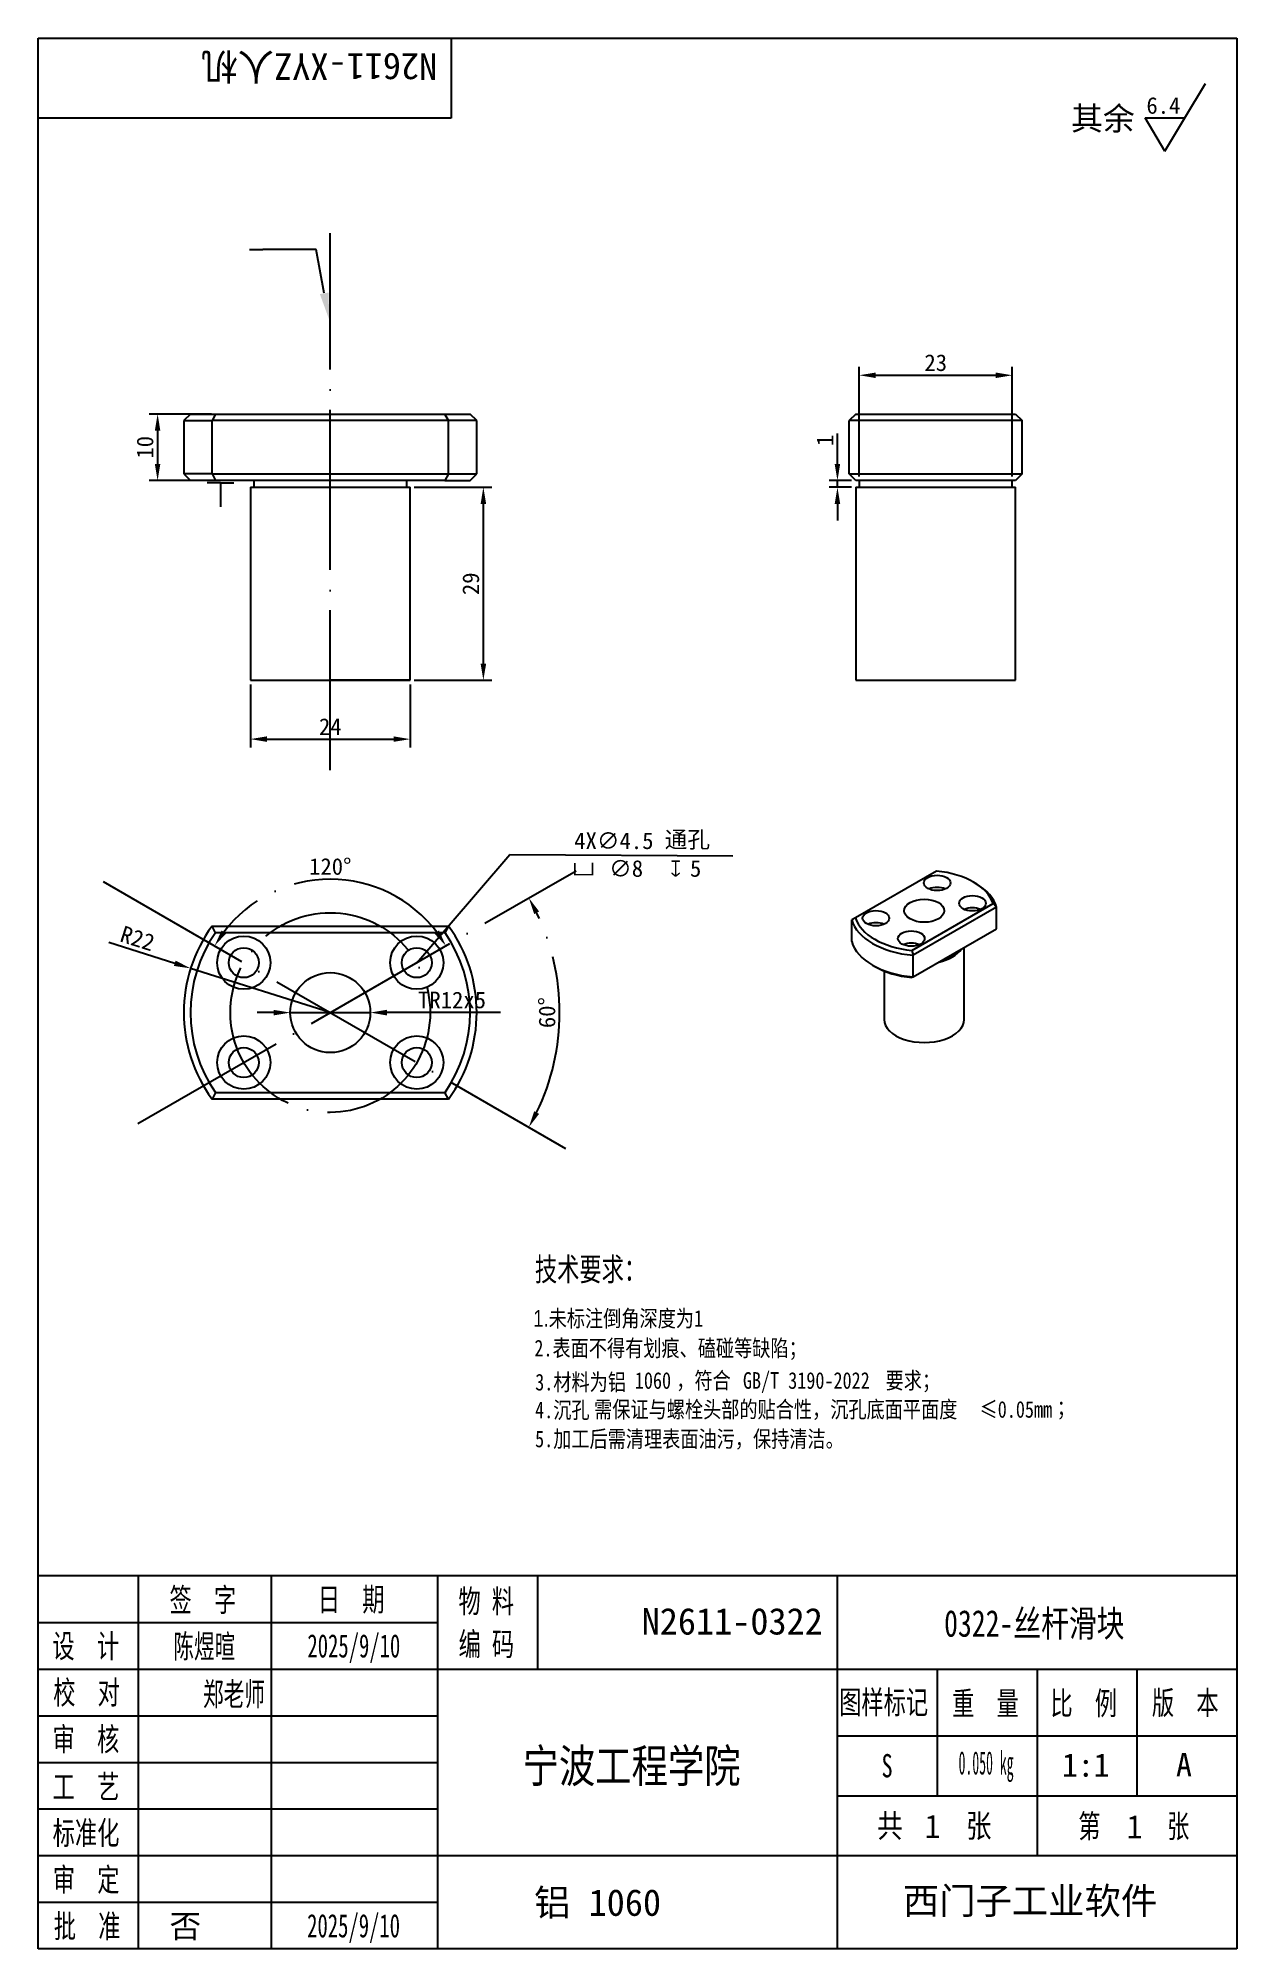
# Model space of a CAD drawing. Header units: millimetres. Extents: x 25 to 205, y 5 to 292.
import ezdxf

# ---------------------------------------------------------------- set-up
doc = ezdxf.new("R2010")
doc.units = ezdxf.units.MM
doc.linetypes.add('ACAD_ISO04W100', pattern=[30, 24, -3, 0, -3])
for name, color, linetype in [('0322-丝杆滑块', 7, 'Continuous'), ('Default', 7, 'Continuous'), ('图框', 7, 'Continuous')]:
    doc.layers.add(name, color=color, linetype=linetype)
doc.styles.add('MtXpl_', font='SimSun.ttf')
doc.styles.add('MtXpl__1', font='')
doc.styles.add('MtXpl_gdt_shx', font='gdt.shx')
doc.styles.add('SEACAD_Arial', font='arial.ttf', dxfattribs={"width": 0.8})
doc.styles.get('MtXpl__1').set_extended_font_data('SimSun', bold=True)

msp = doc.modelspace()

# ---------------------------------------------------------------- linework, layer by layer
at = {"color": 4}
for p, q in [((197.22, 280.05), (200.31, 285.2)), ((191.22, 280.05), (197.22, 280.05)), ((194.22, 275.05), (191.22, 280.05)), ((194.22, 275.05), (197.22, 280.05)), ((148.29, 226.17), (148.29, 242.62)), ((150.79, 241.37), (168.79, 241.37)), ((171.29, 226.17), (171.29, 242.62)), ((51, 235.55), (41.68, 235.55)), ((42.93, 233.05), (42.93, 228.05)), ((145.03, 228.05), (145.03, 232.63)), ((51, 225.55), (41.68, 225.55)), ((81.48, 224.55), (93.1, 224.55)), ((147.16, 225.55), (143.78, 225.55)), ((147.16, 224.55), (143.78, 224.55)), ((145.03, 224.55), (145.03, 225.55)), ((91.85, 198.05), (91.85, 222.05)), ((145.03, 222.05), (145.03, 219.55)), ((81.48, 195.55), (93.1, 195.55)), ((56.86, 194.92), (56.86, 185.46)), ((80.86, 194.92), (80.86, 185.46)), ((59.36, 186.71), (78.36, 186.71)), ((81.85, 153.13), (95.82, 169.4)), ((95.82, 169.4), (129.3, 169.2)), ((35.58, 156.19), (45.5, 153.04)), ((68.86, 145.63), (47.89, 152.28)), ((60.36, 145.63), (57.86, 145.63)), ((62.86, 145.63), (74.86, 145.63)), ((94.44, 145.63), (77.36, 145.63))]:
    msp.add_line(p, q, dxfattribs=at)
at = {"linetype": 'ACAD_ISO04W100'}
for p, q in [((68.86, 182.06), (68.86, 262.69)), ((39.96, 128.95), (105.78, 166.95)), ((34.75, 165.32), (104.19, 125.23))]:
    msp.add_line(p, q, dxfattribs=at)
at = {"color": 3, "linetype": 'ByBlock', "lineweight": -2}
for p, q in [((56.72, 260.26), (58.72, 260.26)), ((66.72, 260.26), (58.72, 260.26)), ((67.96, 253.68), (66.72, 260.26))]:
    msp.add_line(p, q, dxfattribs=at)
at = {"color": 3}
for q in [(50.38, 225.22), (52.38, 221.61), (54.38, 225.22)]:
    msp.add_line((52.38, 225.22), q, dxfattribs=at)
at = {"color": 4, "linetype": 'ACAD_ISO04W100'}
msp.add_line((80.86, 195.55), (68.86, 195.55), dxfattribs=at)
at = {"linetype": 'ACAD_ISO04W100'}
msp.add_circle((68.86, 145.63), 15, dxfattribs=at)
for radius, start, end in [(20.05, 37.1483, 142.8517), (34.44, 334.1603, 25.8397)]:
    msp.add_arc((68.86, 145.63), radius, start, end, dxfattribs=at)
at = {"color": 3}
msp.add_solid([(68.61, 253.8), (68.69, 249.75), (67.3, 253.56)], dxfattribs=at)
at = {"color": 4}
for points in [[(150.79, 241.78), (150.79, 240.95), (148.29, 241.37)], [(168.79, 241.78), (168.79, 240.95), (171.29, 241.37)], [(42.51, 233.05), (43.34, 233.05), (42.93, 235.55)], [(42.51, 228.05), (43.34, 228.05), (42.93, 225.55)], [(144.61, 228.05), (145.44, 228.05), (145.03, 225.55)], [(91.44, 222.05), (92.27, 222.05), (91.85, 224.55)], [(144.61, 222.05), (145.44, 222.05), (145.03, 224.55)], [(91.44, 198.05), (92.27, 198.05), (91.85, 195.55)], [(59.36, 187.13), (59.36, 186.3), (56.86, 186.71)], [(78.36, 187.13), (78.36, 186.3), (80.86, 186.71)], [(45.63, 153.44), (45.38, 152.64), (47.89, 152.28)], [(60.36, 146.04), (60.36, 145.21), (62.86, 145.63)], [(77.36, 146.05), (77.36, 145.21), (74.86, 145.63)]]:
    msp.add_solid(points, dxfattribs=at)
at = {"linetype": 'ACAD_ISO04W100'}
for points in [[(99.48, 160.44), (100.22, 160.83), (98.68, 162.85)], [(53.22, 157.51), (52.53, 157.97), (51.49, 155.66)], [(85.19, 157.97), (84.49, 157.51), (86.22, 155.66)], [(100.22, 130.42), (99.48, 130.81), (98.68, 128.41)]]:
    msp.add_solid(points, dxfattribs=at)
at = {"layer": '0322-丝杆滑块', "color": 7, "linetype": 'Continuous'}
for p, q in [((47.86, 235.55), (46.86, 234.55)), ((47.86, 235.55), (51.62, 235.55)), ((51.62, 235.55), (51.11, 234.55)), ((51.62, 235.55), (86.09, 235.55)), ((86.09, 235.55), (89.86, 235.55)), ((86.61, 234.55), (86.09, 235.55)), ((90.86, 234.55), (89.86, 235.55)), ((147.79, 235.55), (146.79, 234.55)), ((147.79, 235.55), (171.79, 235.55)), ((171.79, 235.55), (172.79, 234.55)), ((46.86, 234.55), (51.11, 234.55)), ((46.86, 234.55), (46.86, 226.55)), ((51.11, 226.55), (51.11, 234.55)), ((86.61, 234.55), (51.11, 234.55)), ((86.61, 226.55), (86.61, 234.55)), ((90.86, 234.55), (86.61, 234.55)), ((90.86, 226.55), (90.86, 234.55)), ((146.79, 226.55), (146.79, 234.55)), ((172.79, 234.55), (146.79, 234.55)), ((172.79, 226.55), (172.79, 234.55)), ((51.11, 226.55), (46.86, 226.55)), ((46.86, 226.55), (47.86, 225.55)), ((51.62, 225.55), (47.86, 225.55)), ((51.11, 226.55), (86.61, 226.55)), ((51.11, 226.55), (51.62, 225.55)), ((86.09, 225.55), (51.62, 225.55)), ((56.86, 224.55), (80.86, 224.55)), ((56.86, 224.55), (56.86, 195.55)), ((57.36, 225.55), (57.36, 224.55)), ((80.36, 224.55), (80.36, 225.55)), ((80.86, 195.55), (80.86, 224.55)), ((86.61, 226.55), (86.09, 225.55)), ((86.09, 225.55), (89.86, 225.55)), ((86.61, 226.55), (90.86, 226.55)), ((89.86, 225.55), (90.86, 226.55)), ((146.79, 226.55), (172.79, 226.55)), ((147.79, 225.55), (146.79, 226.55)), ((171.79, 225.55), (147.79, 225.55)), ((147.79, 224.55), (171.79, 224.55)), ((147.79, 224.55), (147.79, 195.55)), ((148.29, 225.55), (148.29, 224.55)), ((171.29, 224.55), (171.29, 225.55)), ((172.79, 226.55), (171.79, 225.55)), ((171.79, 195.55), (171.79, 224.55)), ((56.86, 195.55), (80.86, 195.55)), ((147.79, 195.55), (171.79, 195.55)), ((159.91, 166.9), (147.72, 159.86)), ((165.83, 165.01), (165.48, 165.22)), ((156.21, 154.96), (168.39, 162)), ((168.93, 161.49), (156.38, 154.25)), ((168.93, 161.49), (168.39, 162)), ((168.93, 158.22), (168.93, 161.49)), ((51.11, 158.63), (86.61, 158.63)), ((51.62, 157.63), (51.11, 158.63)), ((86.61, 158.63), (86.09, 157.63)), ((147.72, 159.86), (147.19, 159.55)), ((147.19, 156.29), (147.19, 159.55)), ((156.38, 150.98), (168.93, 158.22)), ((86.09, 157.63), (51.62, 157.63)), ((164.06, 144.6), (164.06, 155.41)), ((150.28, 152.76), (150.63, 152.56)), ((156.21, 154.96), (156.38, 154.25)), ((156.38, 150.98), (156.38, 154.25)), ((152.06, 151.87), (152.06, 144.6)), ((156.38, 150.98), (156.21, 150.88)), ((51.62, 133.63), (51.11, 132.63)), ((86.61, 132.63), (51.11, 132.63)), ((51.62, 133.63), (86.09, 133.63)), ((86.61, 132.63), (86.09, 133.63))]:
    msp.add_line(p, q, dxfattribs=at)
for centre, radius in [((55.87, 153.13), 4), ((55.87, 153.13), 2.25), ((81.85, 153.13), 4), ((81.85, 153.13), 2.25), ((68.86, 145.63), 6), ((55.87, 138.13), 4), ((81.85, 138.13), 4), ((55.87, 138.13), 2.25), ((81.85, 138.13), 2.25)]:
    msp.add_circle(centre, radius, dxfattribs=at)
for radius, start, end in [(22, 143.7785, 216.2215), (22, 323.7785, 36.2215), (21, 145.1501, 214.8499), (21, 325.1501, 34.8499)]:
    msp.add_arc((68.86, 145.63), radius, start, end, dxfattribs=at)
for centre, major_axis, start_param, end_param in [((158.06, 160.93), (10.5, 0), 0.177153, 1.393644), ((160, 163.28), (2, 0), 0.919824, 2.221768), ((158.06, 160.52), (11, 0), 0.153213, 0.785398), ((165.3, 160.21), (2, 0), 0.919824, 2.221768), ((158.06, 160.52), (-11, 0), 0.153213, 1.417583), ((158.06, 160.93), (-10.5, 0), 0.177153, 1.393644), ((150.81, 157.97), (2, 0), 0.919824, 2.221768), ((158.06, 157.26), (-11, 0), 0.153213, 1.417583), ((156.12, 154.91), (2, 0), 0.919824, 2.221768), ((158.06, 156.44), (-6, 0), 1.945057, 2.767332), ((158.06, 156.85), (-10.5, 0), 0.785398, 1.393644), ((158.06, 156.44), (-5.75, 0), 2.060232, 2.652157), ((158.06, 144.6), (-6, 0), 0, 3.141593)]:
    msp.add_ellipse(centre, major_axis=major_axis, ratio=0.57735, start_param=start_param, end_param=end_param, dxfattribs=at)
for centre, major_axis in [((160, 165.11), (2, 0)), ((150.81, 159.81), (2, 0)), ((158.06, 160.93), (3, 0)), ((165.3, 162.05), (2, 0)), ((156.12, 156.75), (2, 0))]:
    msp.add_ellipse(centre, major_axis=major_axis, ratio=0.57735, dxfattribs=at)
at = {"layer": 'Default', "color": 7, "linetype": 'Continuous'}
for p, q in [((40, 61), (40, 5)), ((60, 61), (60, 5)), ((100, 61), (100, 47)), ((25, 54), (85, 54)), ((25, 47), (205, 47)), ((175, 47), (175, 19)), ((25, 40), (85, 40)), ((145, 28), (205, 28))]:
    msp.add_line(p, q, dxfattribs=at)
at = {"layer": '图框', "color": 7, "linetype": 'Continuous'}
for p, q in [((25, 5), (25, 292)), ((25, 292), (205, 292)), ((87, 292), (87, 280)), ((205, 292), (205, 5)), ((87, 280), (25, 280)), ((205, 61), (25, 61)), ((85, 5), (85, 61)), ((145, 61), (145, 5)), ((145, 47), (205, 47)), ((160, 47), (160, 28)), ((190, 47), (190, 28)), ((145, 37), (205, 37)), ((25, 33), (85, 33)), ((25, 26), (85, 26)), ((25, 19), (205, 19)), ((25, 12), (85, 12)), ((205, 5), (25, 5))]:
    msp.add_line(p, q, dxfattribs=at)

# ---------------------------------------------------------------- texts
at = {"color": 4}
for s, height, style, p in [('其余', 3.5, 'MtXpl_', (180.12, 278.19)), ('v', 2.5, 'MtXpl_gdt_shx', (105.26, 166.03)), ('x', 2.5, 'MtXpl_gdt_shx', (119.91, 166.03))]:
    msp.add_text(s, height=height, dxfattribs=dict(at, style=style)).set_placement(p)
for s, p in [('6.4', (191.43, 280.65)), ('4X∅4.5 ', (105.5, 170.2)), ('∅8 ', (110.74, 166.03)), ('5', (122.88, 166.03))]:
    msp.add_text(s, height=2.5, dxfattribs=at).set_placement(p)
at = {"color": 4, "linetype": 'ACAD_ISO04W100', "style": 'MtXpl_'}
msp.add_text('通孔', height=2.5, dxfattribs=at).set_placement((119.07, 170.38))
at = {"color": 40, "true_color": 0xf8d731, "width": 0.8}
for s, style, p in [('1.', 'SEACAD_Arial', (99.33, 98.44)), ('未标注倒角深度为1', 'MtXpl_', (101.66, 98.44)), ('2.表面不得有划痕、磕碰等缺陷；', 'MtXpl_', (99.51, 93.98)), ('，符合 ', 'MtXpl_', (120.82, 89.12)), ('要求；', 'MtXpl_', (152.26, 89.12)), ('3.材料为铝 ', 'MtXpl_', (99.64, 88.87)), ('1060', 'MtXpl_', (114.6, 89.12)), ('GB/T 3190-2022 ', 'MtXpl_', (130.83, 89.12)), ('4.沉孔', 'MtXpl_', (99.62, 84.69)), ('需保证与螺栓头部的贴合性，沉孔底面平面度', 'MtXpl_', (108.48, 84.78)), ('≤0.05mm', 'MtXpl_', (166.38, 84.78)), ('；', 'MtXpl_', (177.96, 85.04)), ('5.加工后需清理表面油污，保持清洁。', 'MtXpl_', (99.62, 80.34))]:
    msp.add_text(s, height=2.5, dxfattribs=dict(at, style=style)).set_placement(p)
at = {"color": 4, "char_height": 2.5, "attachment_point": 5}
for s, insert in [('23', (159.79, 243.24)), ('24', (68.86, 188.59))]:
    msp.add_mtext(s, dxfattribs=dict(at, insert=insert))
for s, insert, rotation in [('10', (41.05, 230.55), 90), ('1', (143.15, 231.59), 90), ('29', (89.98, 210.05), 90), ('R22', (39.92, 156.78), 342.3967), ('TR12x5', (87.15, 147.51), 0.0085)]:
    msp.add_mtext(s, dxfattribs=dict(at, insert=insert, rotation=rotation))
at = {"linetype": 'ACAD_ISO04W100', "insert": (68.86, 167.56), "char_height": 2.5, "attachment_point": 5}
msp.add_mtext('120°', dxfattribs=at)
at = {"linetype": 'ACAD_ISO04W100', "insert": (101.42, 145.63), "char_height": 2.5, "attachment_point": 5, "rotation": 90}
msp.add_mtext('60°', dxfattribs=at)
at = {"layer": 'Default', "color": 7, "linetype": 'ACAD_ISO04W100', "style": 'MtXpl_', "width": 0.7}
msp.add_text('技术要求：', height=3.5, dxfattribs=at).set_placement((99.59, 105.33))
at = {"layer": '图框', "color": 7, "linetype": 'ACAD_ISO04W100', "style": 'MtXpl_'}
for s, width, p in [('签  字', 0.7, (44.72, 55.67)), ('日  期', 0.7, (66.99, 55.73)), ('物 料', 0.7, (88.11, 55.46)), ('设  计', 0.7, (27.13, 48.73)), ('编 码', 0.7, (88.13, 49.02)), ('校  对', 0.7, (27.25, 41.76)), ('图样标记', 0.7, (145.28, 40.28)), ('重  量', 0.7, (162.24, 40.12)), ('比  例', 0.7, (177.01, 40.14)), ('版  本', 0.7, (192.25, 40.21)), ('审  核', 0.7, (27.16, 34.74)), ('工  艺', 0.7, (27.17, 27.58)), ('S', 0.7, (151.65, 30.75)), ('标准化', 0.7, (27.17, 20.66)), ('共     张', 0.8, (151, 21.73)), ('第      张', 0.7, (181.2, 21.68)), ('审  定', 0.7, (27.19, 13.64)), ('批  准', 0.7, (27.34, 6.65))]:
    msp.add_text(s, height=3.5, dxfattribs=dict(at, width=width)).set_placement(p)
at = {"layer": '图框', "color": 7, "linetype": 'ACAD_ISO04W100', "style": 'MtXpl__1'}
msp.add_text('西门子工业软件', height=4, dxfattribs=at).set_placement((154.86, 10.21))
at = {"layer": '图框', "color": 7, "linetype": 'Continuous', "insert": (67.22, 285.74), "char_height": 4, "attachment_point": 2, "rotation": 180}
msp.add_mtext('{\\pxsm0.9;\\f宋体|b0||i0||c0|p34;\\W1.;N2611-XYZ人机\\P}', dxfattribs=at)
at = {"layer": '图框', "color": 7, "linetype": 'Continuous'}
for s, insert, char_height, attachment_point in [('\\pxsm0.9;{\\fSimSun|b0|i0|c0|p34;N2611-032\\fSimSun|b0|i0|c134|p34;2}', (129.23, 56.2), 4, 2), ('{\\pxsm0.9;\\f宋体|b0||i0||c0|p34;\\W0.764489887;0322-丝杆滑块\\P}', (174.59, 55.88), 4, 2), ('{\\pxsm0.9;\\f宋体|b0||i0||c0|p34;\\W0.6507936508;陈煜暄\\P}', (49.94, 52.18), 3.5, 2), ('{\\pxsm0.9;\\f宋体|b0||i0||c0|p34;\\W0.6507936508;2025/9/10\\P}', (72.4, 52.26), 3.5, 2), ('\\pxsm0.9;{\\fSimSun|b0|i0|c134|p34;\\W0.65079;郑老师}', (54.4, 45.01), 3.5, 2), ('{\\pxsm0.9;\\f宋体|b0||i0||c0|p34;\\W0.7996880969;宁波工程学院\\P}', (114.11, 34.97), 5, 2), ('{\\pxsm0.9;\\f宋体|b0||i0||c0|p34;\\W0.4338673331;0.050 kg\\P}', (167.35, 34.68), 3.5, 2), ('{\\pxsm0.9;\\f宋体|b0||i0||c0|p34;\\W1.;1:1\\P}', (182.33, 34.36), 3.5, 2), ('{\\pxsm0.9;\\f宋体|b0||i0||c0|p34;\\W1.;A\\P}', (197.07, 34.42), 3.5, 2), ('{\\pxsm0.9;\\f宋体|b0||i0||c0|p34;\\W1.;1\\P}', (160.5, 25.15), 3.5, 3), ('{\\pxsm0.9;\\f宋体|b0||i0||c0|p34;\\W1.;1\\P}', (189.64, 25.08), 3.5, 2), ('{\\pxsm0.9;\\f宋体|b0||i0||c0|p34;\\W1.;铝 1060\\P}', (109.01, 13.95), 4, 2), ('{\\pxsm0.9;\\f宋体|b0||i0||c0|p34;\\W1.;否\\P}', (47.09, 10.15), 3.5, 2), ('{\\pxsm0.9;\\f宋体|b0||i0||c0|p34;\\W0.6507936508;2025/9/10\\P}', (72.36, 10.22), 3.5, 2)]:
    msp.add_mtext(s, dxfattribs=dict(at, insert=insert, char_height=char_height, attachment_point=attachment_point))

doc.saveas('drawing.dxf')
